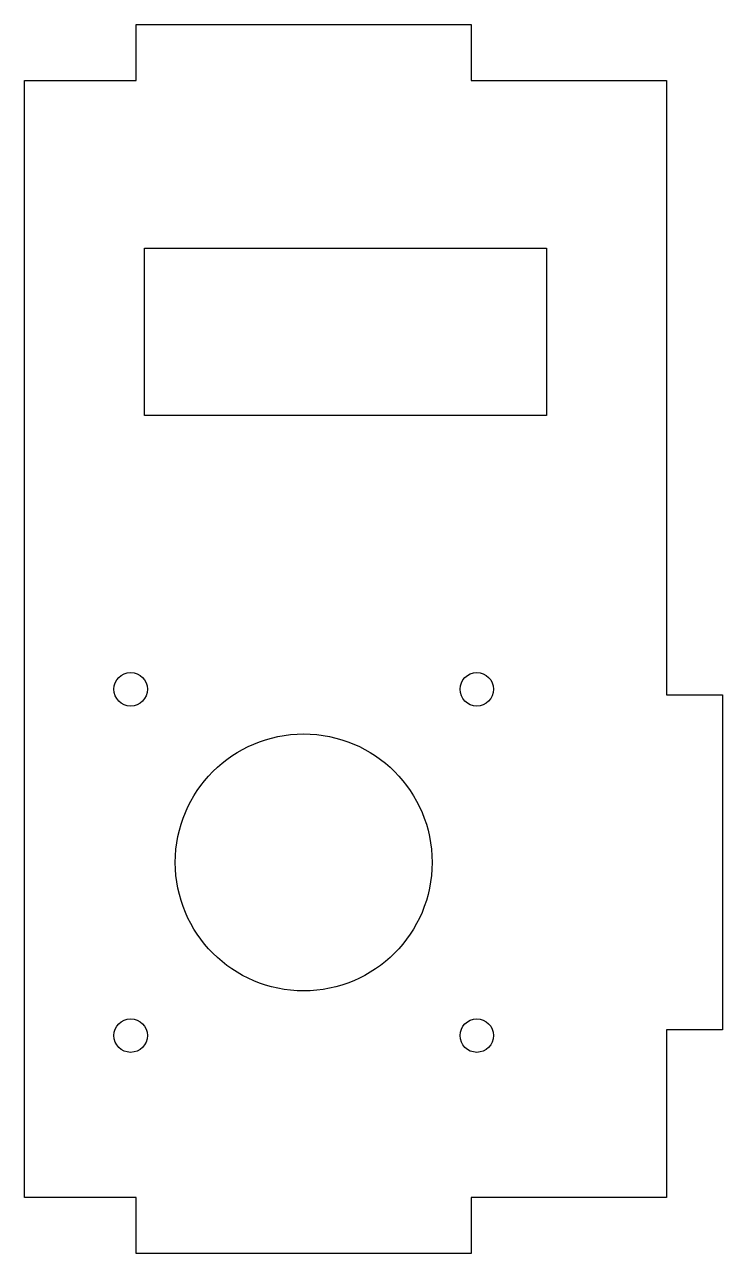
# Model space of a CAD drawing. Header units: millimetres. Extents: x -55 to 8, y -5 to 105.
import ezdxf

# ---------------------------------------------------------------- set-up
doc = ezdxf.new("R2010")
doc.units = ezdxf.units.MM

msp = doc.modelspace()

# ---------------------------------------------------------------- linework, layer by layer
at = {"color": 7, "linetype": 'Continuous', "lineweight": 25}
for p, q in [((-45, 100), (-45, 105)), ((-45, 105), (-15, 105)), ((-15, 105), (-15, 100)), ((-55, 0), (-55, 100)), ((-55, 100), (-45, 100)), ((-15, 100), (2.5, 100)), ((2.5, 100), (2.5, 45)), ((-44.25, 70), (-44.25, 85)), ((-44.25, 85), (-8.25, 85)), ((-8.25, 85), (-8.25, 70)), ((-8.25, 70), (-44.25, 70)), ((2.5, 45), (7.5, 45)), ((7.5, 45), (7.5, 15)), ((7.5, 15), (2.5, 15)), ((2.5, 15), (2.5, 0)), ((-45, 0), (-55, 0)), ((-45, -5), (-45, 0)), ((2.5, 0), (-15, 0)), ((-15, 0), (-15, -5)), ((-15, -5), (-45, -5))]:
    msp.add_line(p, q, dxfattribs=at)
for centre, radius in [((-45.5, 45.5), 1.5), ((-14.5, 45.5), 1.5), ((-30, 30), 11.5), ((-45.5, 14.5), 1.5), ((-14.5, 14.5), 1.5)]:
    msp.add_circle(centre, radius, dxfattribs=at)

doc.saveas('drawing.dxf')
